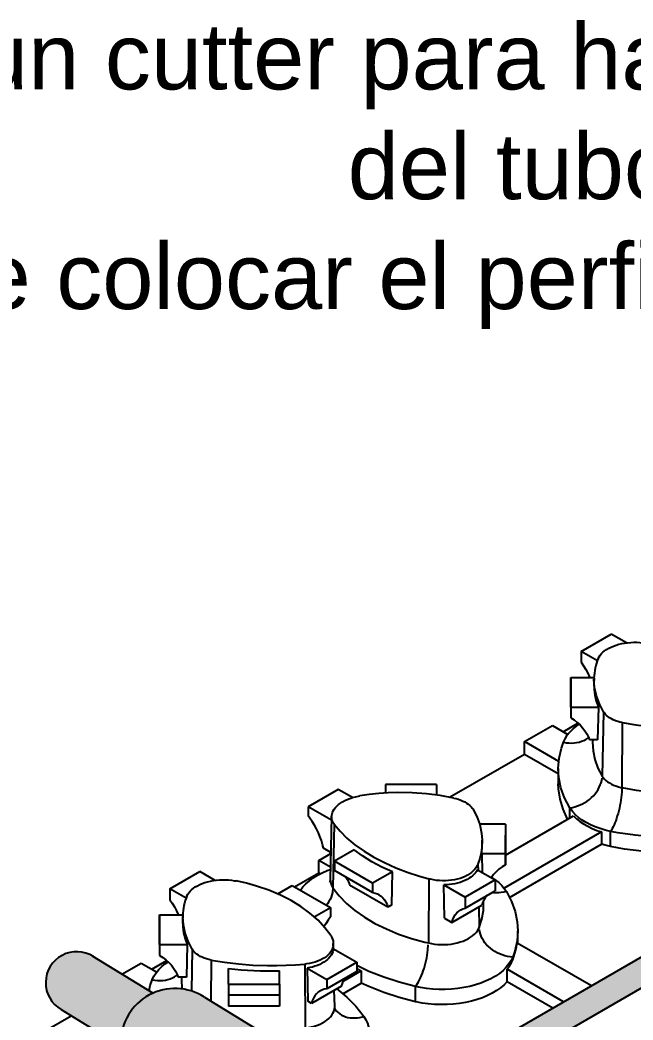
# Model space of a CAD drawing. Header units: millimetres. Extents: x 441156 to 441876, y 4514765 to 4515211.
# Drawn here: x 441593.321 to 441594.276, y 4515143.558 to 4515145.114 of the extents above; entities that cross this region are included whole.
import ezdxf

# ---------------------------------------------------------------- set-up
doc = ezdxf.new("R2010")
doc.units = ezdxf.units.MM
doc.layers.add('01_textos', color=7, linetype='Continuous')
doc.layers.add('Cornice', color=7, linetype='Continuous')
doc.layers.add('Cornice_Tratteggi', color=7, linetype='Continuous', lineweight=5)
doc.styles.add('NIEVES2', font='sanss___.ttf')

msp = doc.modelspace()

# ---------------------------------------------------------------- hatches: boundary and pattern name
at = {"layer": 'Cornice_Tratteggi'}
h = msp.add_hatch(dxfattribs=at)
h.set_pattern_fill('AR-RSHKE', color=254, scale=3.01875e-05)
h.set_pattern_definition([(0, (441585.179239, 4515158.165128), (0.0195524437, 0.00920115), [0.004600575, -0.0038338125, 0.0053673375, -0.0023002875, 0.0069008625, -0.00306705]), (0, (441585.183839, 4515158.165511), (0.0195524437, 0.00920115), [0.0038338125, -0.0145684875, 0.00306705, -0.004600575]), (0, (441585.193041, 4515158.164553), (0.0195524437, 0.00920115), [0.002300287, -0.023769637]), (90, (441585.179239, 4515158.165128), (-0.0065174813, 0.00920115), [0.008817769, -0.027986831]), (90, (441585.1838394, 4515158.165128), (-0.0065174813, 0.00920115), [0.008626078, -0.028178522]), (90, (441585.187673, 4515158.165128), (-0.0065174813, 0.00920115), [0.008051006, -0.028753594]), (90, (441585.1930406, 4515158.164553), (-0.0065174813, 0.00920115), [0.008817769, -0.027986831]), (90, (441585.195341, 4515158.164553), (-0.0065174813, 0.00920115), [0.008817769, -0.027986831]), (90, (441585.202242, 4515158.165128), (-0.0065174813, 0.00920115), [0.008434387, -0.028370212])])
h.paths.add_polyline_path([(441593.66916813, 4515143.25000136), (441593.627339, 4515143.27415119), (441593.627339, 4515142.65832619), (441593.41819336, 4515142.77907532), (441593.41819336, 4515142.73077532), (441593.66916813, 4515142.58587637)])
h.paths.add_polyline_path([(441594.99028245, 4515144.01273974), (441594.99028245, 4515144.06103939), (441593.627339, 4515143.27415119), (441593.66916813, 4515143.25000136)])
for points in [[(441593.38537768, 4515143.57406619), (441593.47822278, 4515143.51733767, -0.313499123), (441593.52858985, 4515143.59966107), (441593.43376902, 4515143.65759677, 1.0000005942)], [(441593.60852277, 4515143.5932454, 1.0328110654), (441593.52135706, 4515143.4485033), (441593.58511874, 4515143.40954479), (441593.60153686, 4515143.41902371), (441593.62519535, 4515143.40536389), (441593.62715091, 4515143.40562891), (441593.63189433, 4515143.40605184), (441593.63665432, 4515143.4062583), (441593.64141569, 4515143.40624491), (441593.64615948, 4515143.40601431), (441593.65083595, 4515143.40557013), (441593.65539535, 4515143.40491601), (441593.65781673, 4515143.40447297), (441593.6741326, 4515143.40084526), (441593.68986117, 4515143.39652095), (441593.70903769, 4515143.39001328), (441593.72272545, 4515143.38427743), (441593.74536334, 4515143.39734798), (441593.79304375, 4515143.36981995), (441593.83813152, 4515143.39585114), (441593.83463813, 4515143.39786802), (441593.83427607, 4515143.39912801), (441593.83274128, 4515143.40336258), (441593.83082582, 4515143.40720342), (441593.82854428, 4515143.41062132), (441593.81090166, 4515143.4208072), (441593.81090198, 4515143.43518638), (441593.83985466, 4515143.45190118)]]:
    msp.add_hatch(color=254, dxfattribs=at).paths.add_polyline_path(points)

# ---------------------------------------------------------------- linework, layer by layer
at = {"layer": 'Cornice', "color": 254, "linetype": 'Continuous'}
for p, q in [((441594.19516317, 4515144.13146702), (441594.24191044, 4515144.15845631)), ((441594.26556893, 4515144.14479649), (441594.24191044, 4515144.15845631)), ((441594.19516317, 4515144.13146702), (441594.19516279, 4515144.1146282)), ((441594.22036414, 4515144.11691661), (441594.19516317, 4515144.13146702)), ((441594.17893672, 4515144.09096449), (441594.17893618, 4515144.0741257)), ((441594.17893672, 4515144.044953), (441594.17893672, 4515144.09096449)), ((441594.17893672, 4515144.09096449), (441594.21529361, 4515144.09096371)), ((441594.21517685, 4515144.08990945), (441594.21500103, 4515144.0816856)), ((441594.17893618, 4515144.0741257), (441594.17893618, 4515144.02811421)), ((441594.17893672, 4515144.044953), (441594.17893618, 4515144.02811421)), ((441594.17893672, 4515144.044953), (441594.22191301, 4515144.04495208)), ((441594.22191301, 4515144.04495208), (441594.22079323, 4515143.99393084)), ((441594.22990487, 4515144.03769118), (441594.22788638, 4515143.93732281)), ((441594.10676105, 4515143.99104258), (441594.15030645, 4515144.01618329)), ((441594.15030645, 4515144.01618329), (441594.17451684, 4515144.00220555)), ((441594.1669564, 4515144.00657053), (441594.19022151, 4515144.02000251)), ((441594.25926155, 4515144.02074226), (441594.25855977, 4515143.91961369)), ((441594.16017507, 4515143.96020427), (441594.10676105, 4515143.99104258)), ((441594.10676105, 4515143.97181706), (441594.10676105, 4515143.99104258)), ((441594.22079323, 4515143.99393084), (441594.20797658, 4515143.99393084)), ((441594.21312488, 4515143.99393084), (441594.21304193, 4515143.99005136)), ((441593.99007587, 4515143.90444948), (441594.10676105, 4515143.97181706)), ((441594.10676105, 4515143.97181706), (441594.15959709, 4515143.94131244)), ((441594.15959709, 4515143.94907984), (441594.15959709, 4515143.92541766)), ((441593.96995331, 4515143.92429754), (441593.89025831, 4515143.92429754)), ((441593.89025831, 4515143.92429754), (441593.89025831, 4515143.91087543)), ((441593.96995331, 4515143.92429754), (441593.96995331, 4515143.90781798)), ((441593.81690374, 4515143.91677821), (441593.77015648, 4515143.88978892)), ((441593.83923638, 4515143.90388391), (441593.81690374, 4515143.91677821)), ((441593.77015648, 4515143.88978892), (441593.77015615, 4515143.87540991)), ((441593.80646033, 4515143.86882798), (441593.77015648, 4515143.88978892)), ((441594.17742477, 4515143.87212246), (441594.17742477, 4515143.88813229)), ((441593.80658075, 4515143.87446059), (441593.80448479, 4515143.77642467)), ((441594.07725746, 4515143.8142914), (441594.18348054, 4515143.87561873)), ((441593.81067663, 4515143.86244213), (441593.80871977, 4515143.76334436)), ((441594.07725692, 4515143.86234637), (441594.03708329, 4515143.86234551)), ((441594.07725692, 4515143.86234637), (441594.07725692, 4515143.81633488)), ((441594.07725692, 4515143.86234637), (441594.07725746, 4515143.84550757)), ((441594.22702594, 4515143.85047802), (441594.0752359, 4515143.76284285)), ((441594.07725746, 4515143.79949608), (441594.07725746, 4515143.84550757)), ((441594.22702594, 4515143.85047802), (441594.22702594, 4515143.8312525)), ((441594.24101568, 4515143.82775623), (441594.24101568, 4515143.85141842)), ((441594.04050804, 4515143.81633409), (441594.04119261, 4515143.82940429)), ((441594.04119261, 4515143.82940429), (441594.04101493, 4515143.83771528)), ((441594.0838314, 4515143.74857989), (441594.22702594, 4515143.8312525)), ((441593.78657426, 4515143.80618443), (441593.80535283, 4515143.81702614)), ((441593.80538282, 4515143.81842868), (441593.79389263, 4515143.82506248)), ((441593.84176813, 4515143.82272216), (441593.81090198, 4515143.80490268)), ((441594.07725692, 4515143.81633488), (441594.04050804, 4515143.81633409)), ((441594.04050804, 4515143.81633409), (441594.0411299, 4515143.78732172)), ((441594.07725692, 4515143.81633488), (441594.07725746, 4515143.79949608)), ((441593.8048949, 4515143.7956071), (441593.78657426, 4515143.80618443)), ((441593.78657426, 4515143.7869589), (441593.78657426, 4515143.80618443)), ((441593.81090198, 4515143.80490268), (441593.81090166, 4515143.7905235)), ((441593.87045673, 4515143.77051907), (441593.81090198, 4515143.80490268)), ((441594.03447195, 4515143.80045317), (441594.0346674, 4515143.79105262)), ((441593.5547896, 4515143.76175072), (441593.60153686, 4515143.78874001)), ((441593.62519535, 4515143.77508019), (441593.60153686, 4515143.78874001)), ((441593.74873938, 4515143.76511514), (441593.78657426, 4515143.7869589)), ((441593.78657426, 4515143.7869589), (441593.78903338, 4515143.78553914)), ((441593.8704564, 4515143.75613988), (441593.81090166, 4515143.7905235)), ((441593.90132288, 4515143.78833854), (441593.87045673, 4515143.77051907)), ((441593.90054177, 4515143.7368662), (441593.90132288, 4515143.78833854)), ((441594.03374946, 4515143.79158256), (441594.06103047, 4515143.77583284)), ((441593.72272545, 4515143.75399374), (441593.74536334, 4515143.76706428)), ((441593.74536334, 4515143.76706428), (441593.80491808, 4515143.73268067)), ((441593.89419288, 4515143.73320071), (441593.83463813, 4515143.76758432)), ((441593.87045673, 4515143.77051907), (441593.8704564, 4515143.75613988)), ((441593.95800334, 4515143.77738382), (441593.95721737, 4515143.67761006)), ((441593.98116615, 4515143.7679625), (441594.0142832, 4515143.74884355)), ((441593.98221167, 4515143.71633747), (441593.98116615, 4515143.7679625)), ((441594.06103047, 4515143.77583284), (441594.0142832, 4515143.74884355)), ((441594.06103047, 4515143.77583284), (441594.06103085, 4515143.75899358)), ((441593.5547896, 4515143.76175072), (441593.55478921, 4515143.7449119)), ((441593.57999056, 4515143.74720031), (441593.5547896, 4515143.76175072)), ((441594.0142832, 4515143.74884355), (441594.01428358, 4515143.73200429)), ((441594.01428358, 4515143.73200429), (441594.06103085, 4515143.75899358)), ((441593.77964875, 4515143.71809079), (441593.80491808, 4515143.73268067)), ((441593.80491808, 4515143.73268067), (441593.80491841, 4515143.71830186)), ((441593.90054177, 4515143.7368662), (441593.89419288, 4515143.73320071)), ((441593.99374892, 4515143.7096765), (441594.04049619, 4515143.73666579)), ((441594.03585389, 4515143.73398558), (441594.0365269, 4515143.70161527)), ((441594.04315171, 4515143.73777005), (441594.0430278, 4515143.7435656)), ((441593.53856314, 4515143.72124819), (441593.5385626, 4515143.70440939)), ((441593.53856314, 4515143.6752367), (441593.53856314, 4515143.72124819)), ((441593.53856314, 4515143.72124819), (441593.57492003, 4515143.72124741)), ((441593.57480327, 4515143.72019314), (441593.57462745, 4515143.7119693)), ((441593.98221167, 4515143.71633747), (441593.99374892, 4515143.7096765)), ((441593.5385626, 4515143.70440939), (441593.5385626, 4515143.65839791)), ((441594.09659655, 4515143.67747611), (441594.09659655, 4515143.69679853)), ((441593.53856314, 4515143.6752367), (441593.5385626, 4515143.65839791)), ((441593.53856314, 4515143.6752367), (441593.58153943, 4515143.67523578)), ((441593.58153943, 4515143.67523578), (441593.58041965, 4515143.62421454)), ((441593.80941058, 4515143.66872422), (441593.8092387, 4515143.6767636)), ((441594.0956367, 4515143.67803028), (441594.21126076, 4515143.61127534)), ((441593.58953129, 4515143.66797488), (441593.58822119, 4515143.60283091)), ((441593.80934466, 4515143.66876227), (441593.84566359, 4515143.64779483)), ((441594.08862683, 4515143.65129152), (441594.08862683, 4515143.65572818)), ((441593.48013814, 4515143.62926516), (441593.50993287, 4515143.64646699)), ((441593.50993287, 4515143.64646699), (441593.53414326, 4515143.63248925)), ((441593.52658282, 4515143.63685422), (441593.54984793, 4515143.65028621)), ((441593.61888797, 4515143.65102596), (441593.61844494, 4515143.58718294)), ((441593.76505536, 4515143.64490693), (441593.76552166, 4515143.54515182)), ((441593.76843344, 4515143.63840375), (441593.76931053, 4515143.58687578)), ((441593.76843344, 4515143.63840375), (441593.79891632, 4515143.62080554)), ((441593.79891632, 4515143.62080554), (441593.84566359, 4515143.64779483)), ((441593.84566359, 4515143.64779483), (441593.84566392, 4515143.63341545)), ((441593.58041965, 4515143.62421454), (441593.567603, 4515143.62421454)), ((441593.5727513, 4515143.62421454), (441593.57266836, 4515143.62033506)), ((441593.64586676, 4515143.61328552), (441593.64586676, 4515143.63809674)), ((441593.72556176, 4515143.61328552), (441593.72556176, 4515143.63450152)), ((441593.84566392, 4515143.63341545), (441593.79891665, 4515143.60642616)), ((441593.85282646, 4515143.63443593), (441593.82493228, 4515143.61833137)), ((441593.85282646, 4515143.63443593), (441593.85282646, 4515143.6152104)), ((441594.16771536, 4515143.58613463), (441594.07977862, 4515143.63690444)), ((441594.07977862, 4515143.61767892), (441594.07977862, 4515143.63690444)), ((441593.64586676, 4515143.61328552), (441593.64586676, 4515143.59644642)), ((441593.64586676, 4515143.61328552), (441593.72556176, 4515143.61328552)), ((441593.72556176, 4515143.61328552), (441593.72556176, 4515143.59644642)), ((441593.82192744, 4515143.61047627), (441593.77518017, 4515143.58348698)), ((441593.79891632, 4515143.62080554), (441593.79891665, 4515143.60642616)), ((441593.82410707, 4515143.59862942), (441593.85282646, 4515143.6152104)), ((441593.9373055, 4515143.58626445), (441593.9373055, 4515143.60992663)), ((441594.07977862, 4515143.61767892), (441594.15106541, 4515143.57652187)), ((441593.72556176, 4515143.59644642), (441593.64586676, 4515143.59644642)), ((441593.64586676, 4515143.59644642), (441593.64586676, 4515143.57902937)), ((441593.72556176, 4515143.59644642), (441593.72556176, 4515143.57902937)), ((441593.81133527, 4515143.57869901), (441593.81079332, 4515143.60404805)), ((441593.72556176, 4515143.57902937), (441593.64586676, 4515143.57902937)), ((441593.77518017, 4515143.58348698), (441593.76931053, 4515143.58687578)), ((441593.34970229, 4515143.53473318), (441593.40114414, 4515143.56443286))]:
    msp.add_line(p, q, dxfattribs=at)
at = {"layer": 'Cornice', "color": 254}
for p, q in [((441593.627339, 4515143.27415119), (441594.99028245, 4515144.06103939)), ((441593.66916813, 4515143.25000136), (441594.99028245, 4515144.01273974)), ((441593.433769, 4515143.65759678), (441593.52858985, 4515143.59966107)), ((441593.60852277, 4515143.5932454), (441593.83985466, 4515143.45190118)), ((441593.38537765, 4515143.57406621), (441593.47822278, 4515143.51733767))]:
    msp.add_line(p, q, dxfattribs=at)
at = {"layer": 'Cornice', "color": 254, "linetype": 'Continuous'}
for points in [[(441594.22172169, 4515144.12068563, 0), (441594.22297145, 4515144.12319786, 0), (441594.22460948, 4515144.12566133, 0), (441594.22661662, 4515144.12805036, 0), (441594.22897371, 4515144.13033923, 0), (441594.2316767, 4515144.13251847, 0), (441594.23471166, 4515144.13458142, 0), (441594.23804488, 4515144.13650693, 0), (441594.24164266, 4515144.1382738, 0), (441594.24549192, 4515144.13987239, 0), (441594.24957859, 4515144.14130047, 0), (441594.25385832, 4515144.14254389, 0), (441594.25828677, 4515144.14358848, 0), (441594.2628475, 4515144.14442768, 0), (441594.26752449, 4515144.14506151, 0), (441594.27226791, 4515144.14548444, 0), (441594.2770279, 4515144.1456909, 0), (441594.28178927, 4515144.14567751, 0), (441594.28653306, 4515144.14544692, 0), (441594.29120952, 4515144.14500274, 0), (441594.29576892, 4515144.14434861, 0), (441594.2981903, 4515144.14390557, 0)], [(441594.19516279, 4515144.1146282, 0), (441594.19885124, 4515144.10914871, 0), (441594.20227281, 4515144.10346486, 0), (441594.20540145, 4515144.09761989, 0), (441594.20821334, 4515144.09165829, 0), (441594.20851689, 4515144.09096386, 0)], [(441594.22990487, 4515144.03769118, 0), (441594.22354276, 4515144.05008884, 0), (441594.21894322, 4515144.06260044, 0), (441594.21609023, 4515144.07550417, 0), (441594.21515801, 4515144.08834284, 0), (441594.21517693, 4515144.08991299, 0)], [(441594.21500103, 4515144.0816856, 0), (441594.2152864, 4515144.07242868, 0), (441594.21653712, 4515144.06319847, 0), (441594.21874867, 4515144.0540285, 0), (441594.22191301, 4515144.04495208, 0)], [(441594.17893618, 4515144.02811421, 0), (441594.18415244, 4515144.02476423, 0), (441594.18899126, 4515144.02105579, 0), (441594.19341582, 4515144.01701712, 0), (441594.19739245, 4515144.01267896, 0), (441594.20089087, 4515144.00807432, 0), (441594.20388447, 4515144.00323824, 0), (441594.20635046, 4515143.99820753, 0), (441594.20797658, 4515143.99393084, 0)], [(441594.25926155, 4515144.02074226, 0), (441594.2555829, 4515144.02153296, 0), (441594.25203705, 4515144.022506, 0), (441594.24855313, 4515144.02369128, 0), (441594.24526116, 4515144.0250539, 0), (441594.24226963, 4515144.0265391, 0), (441594.23950275, 4515144.02817216, 0), (441594.23691094, 4515144.02999571, 0), (441594.23459611, 4515144.03195058, 0), (441594.23322524, 4515144.0333099, 0), (441594.23198764, 4515144.0347162, 0), (441594.230874, 4515144.03618431, 0), (441594.22990487, 4515144.03769118, 0)], [(441594.16756682, 4515143.99015019, 0), (441594.17014861, 4515143.99560451, 0), (441594.17354396, 4515144.00090817, 0), (441594.17772702, 4515144.00602079, 0), (441594.18266597, 4515144.01090346, 0), (441594.18832321, 4515144.01551904, 0), (441594.19216898, 4515144.01822854, 0)], [(441594.25926155, 4515144.02074226, 0), (441594.28036046, 4515144.01728544, 0), (441594.30191382, 4515144.0146978, 0), (441594.32441312, 4515144.01296452, 0), (441594.34707172, 4515144.01218315, 0), (441594.36168719, 4515144.01218853, 0), (441594.37625565, 4515144.01259218, 0), (441594.3909118, 4515144.01340572, 0), (441594.40542894, 4515144.01462323, 0)], [(441594.16756682, 4515143.99015019, 0), (441594.17172234, 4515143.98943484, 0), (441594.17587984, 4515143.98902312, 0), (441594.18000768, 4515143.98891815, 0), (441594.18407445, 4515143.98912075, 0), (441594.18804919, 4515143.98962936, 0), (441594.19190165, 4515143.99044012, 0), (441594.19560252, 4515143.99154685, 0), (441594.19912363, 4515143.99294114, 0), (441594.20243818, 4515143.99461237, 0), (441594.20552095, 4515143.99654782, 0), (441594.20669039, 4515143.99739771, 0)], [(441594.15959709, 4515143.94907984, 0), (441594.16080402, 4515143.96514736, 0), (441594.16441576, 4515143.98109423, 0), (441594.16756682, 4515143.99015019, 0)], [(441594.21304193, 4515143.99005136, 0), (441594.21377349, 4515143.97655775, 0), (441594.21653925, 4515143.96315229, 0), (441594.22131817, 4515143.94993702, 0), (441594.22788638, 4515143.93732281, 0)], [(441594.17742477, 4515143.88813229, 0), (441594.16942564, 4515143.90353757, 0), (441594.16376658, 4515143.91928482, 0), (441594.16049007, 4515143.9352558, 0), (441594.15959709, 4515143.94907984, 0)], [(441594.17742477, 4515143.88813229, 0), (441594.18144961, 4515143.88876925, 0), (441594.18547638, 4515143.88971047, 0), (441594.18947442, 4515143.89094881, 0), (441594.1934133, 4515143.89247482, 0), (441594.19726306, 4515143.89427691, 0), (441594.20099438, 4515143.89634135, 0), (441594.20457887, 4515143.89865244, 0), (441594.20798926, 4515143.90119258, 0), (441594.21119958, 4515143.90394244, 0), (441594.21418541, 4515143.90688109, 0), (441594.21692401, 4515143.90998618, 0), (441594.21939455, 4515143.91323407, 0), (441594.22157823, 4515143.91660003, 0), (441594.22345843, 4515143.92005846, 0), (441594.22502083, 4515143.92358302, 0), (441594.22625354, 4515143.92714691, 0), (441594.22714719, 4515143.93072299, 0), (441594.22769498, 4515143.93428405, 0), (441594.22788638, 4515143.93732281, 0)], [(441594.22788638, 4515143.93732281, 0), (441594.22949013, 4515143.93499266, 0), (441594.23143955, 4515143.93275207, 0), (441594.23371978, 4515143.93061811, 0), (441594.23631348, 4515143.928607, 0), (441594.2392009, 4515143.92673406, 0), (441594.24236007, 4515143.92501354, 0), (441594.24576696, 4515143.92345852, 0), (441594.24939562, 4515143.92208086, 0), (441594.25321844, 4515143.92089103, 0), (441594.25720634, 4515143.91989809, 0), (441594.25855977, 4515143.91961369, 0)], [(441594.17414004, 4515143.87022604, 0), (441594.16701635, 4515143.88577388, 0), (441594.16225082, 4515143.90161941, 0), (441594.15987922, 4515143.91764364, 0), (441594.15959709, 4515143.92541766, 0)], [(441594.25855977, 4515143.91961369, 0), (441594.25847424, 4515143.91599471, 0), (441594.25826716, 4515143.91220566, 0), (441594.2579401, 4515143.90827535, 0), (441594.25749555, 4515143.9042337, 0), (441594.2569369, 4515143.90011148, 0), (441594.25626839, 4515143.89594005, 0), (441594.25549512, 4515143.89175116, 0), (441594.25462297, 4515143.8875767, 0), (441594.25365857, 4515143.88344843, 0), (441594.25260928, 4515143.87939776, 0), (441594.25148306, 4515143.87545554, 0), (441594.2502885, 4515143.87165176, 0), (441594.24903468, 4515143.86801537, 0), (441594.24773115, 4515143.86457404, 0), (441594.24638783, 4515143.86135397, 0), (441594.24501494, 4515143.85837966, 0), (441594.24362294, 4515143.85567375, 0), (441594.2422224, 4515143.85325684, 0), (441594.24101568, 4515143.85141842, 0)], [(441594.25855977, 4515143.91961369, 0), (441594.28096021, 4515143.91574077, 0), (441594.30386005, 4515143.91300976, 0), (441594.32708502, 4515143.91144143, 0), (441594.35045838, 4515143.91104773, 0), (441594.37380222, 4515143.91183165, 0), (441594.39693889, 4515143.91378722, 0), (441594.40589524, 4515143.91486812, 0)], [(441593.80658071, 4515143.87445858, 0), (441593.80662245, 4515143.87530681, 0), (441593.80701237, 4515143.87797951, 0), (441593.80779874, 4515143.88063969, 0), (441593.80897544, 4515143.88325906, 0), (441593.81054153, 4515143.8858254, 0), (441593.8124875, 4515143.88833234, 0), (441593.81479086, 4515143.89075377, 0), (441593.81742908, 4515143.89306355, 0), (441593.82039489, 4515143.89525071, 0), (441593.82367499, 4515143.89731022, 0), (441593.82723317, 4515143.89922109, 0), (441593.83103317, 4515143.90096235, 0), (441593.83506533, 4515143.90252606, 0), (441593.83931122, 4515143.90390827, 0), (441593.84372506, 4515143.90509548, 0), (441593.84826102, 4515143.90607416, 0), (441593.85076471, 4515143.90651558, 0)], [(441593.9969321, 4515143.90318559, 0), (441593.97583318, 4515143.90707502, 0), (441593.95427982, 4515143.90979843, 0), (441593.93178052, 4515143.91135947, 0), (441593.90912193, 4515143.91165452, 0), (441593.89450646, 4515143.91117011, 0), (441593.879938, 4515143.91015957, 0), (441593.86528184, 4515143.90860302, 0), (441593.85076471, 4515143.90651558, 0)], [(441593.9969321, 4515143.90318559, 0), (441594.00061074, 4515143.90229973, 0), (441594.00415659, 4515143.90125001, 0), (441594.00764052, 4515143.90000576, 0), (441594.01093249, 4515143.89860474, 0), (441594.01392401, 4515143.89710227, 0), (441594.0166909, 4515143.89547174, 0), (441594.0192827, 4515143.89367155, 0), (441594.02159753, 4515143.89176083, 0), (441594.02296841, 4515143.89044204, 0), (441594.024206, 4515143.88908513, 0), (441594.02531964, 4515143.88767592, 0), (441594.02628878, 4515143.88623666, 0)], [(441594.24101568, 4515143.85141842, 0), (441594.23264845, 4515143.853338, 0), (441594.22460283, 4515143.85567131, 0), (441594.21694006, 4515143.85840058, 0), (441594.20971846, 4515143.86150505, 0), (441594.202993, 4515143.86496109, 0), (441594.19681485, 4515143.8687424, 0), (441594.19123103, 4515143.8728202, 0), (441594.18628404, 4515143.87716345, 0), (441594.18201154, 4515143.8817391, 0), (441594.17844603, 4515143.88651233, 0), (441594.17742477, 4515143.88813229, 0)], [(441593.79389263, 4515143.82506248, 0), (441593.79246733, 4515143.83104806, 0), (441593.79065779, 4515143.83709241, 0), (441593.78847777, 4515143.84314951, 0), (441593.78594386, 4515143.84917327, 0), (441593.78307535, 4515143.85511785, 0), (441593.77989406, 4515143.860938, 0), (441593.77642422, 4515143.86658943, 0), (441593.77269222, 4515143.87202913, 0), (441593.77015615, 4515143.87540991, 0)], [(441593.81067663, 4515143.86244213, 0), (441593.80908684, 4515143.86488769, 0), (441593.80787608, 4515143.86742225, 0), (441593.80705523, 4515143.87001869, 0), (441593.80663516, 4515143.87264988, 0), (441593.80658071, 4515143.87445858, 0)], [(441594.02628878, 4515143.88623666, 0), (441594.03265088, 4515143.87427162, 0), (441594.03725043, 4515143.86189579, 0), (441594.04010342, 4515143.84881981, 0), (441594.04101479, 4515143.83772189, 0)], [(441594.18348054, 4515143.87561873, 0), (441594.18800162, 4515143.8711234, 0), (441594.19318412, 4515143.86687268, 0), (441594.19898859, 4515143.86289891, 0), (441594.20537084, 4515143.85923234, 0), (441594.21228231, 4515143.85590086, 0), (441594.2196704, 4515143.85292984, 0), (441594.22702594, 4515143.85047802, 0)], [(441593.81067663, 4515143.86244213, 0), (441593.81971836, 4515143.85152555, 0), (441593.83038393, 4515143.84093265, 0), (441593.8429839, 4515143.83044878, 0), (441593.85713535, 4515143.8204622, 0), (441593.87228145, 4515143.81130524, 0), (441593.88869121, 4515143.80275036, 0), (441593.90678237, 4515143.79463971, 0), (441593.9259589, 4515143.78728789, 0), (441593.94168747, 4515143.78208354, 0), (441593.95800334, 4515143.77738382, 0)], [(441594.41771757, 4515143.84572698, 0), (441594.39031042, 4515143.84285093, 0), (441594.36257492, 4515143.84135556, 0), (441594.33471931, 4515143.84125209, 0), (441594.30695277, 4515143.84254131, 0), (441594.2794838, 4515143.84521353, 0), (441594.25251867, 4515143.84924869, 0), (441594.24101568, 4515143.85141842, 0)], [(441594.04101479, 4515143.83772189, 0), (441594.04103563, 4515143.83549484, 0), (441594.04061146, 4515143.82681715, 0), (441594.03938673, 4515143.81810269, 0), (441594.03733415, 4515143.80926953, 0), (441594.03447195, 4515143.80045317, 0)], [(441594.24101568, 4515143.82775623, 0), (441594.23264845, 4515143.82967581, 0), (441594.22702594, 4515143.8312525, 0)], [(441594.37302249, 4515143.81809242, 0), (441594.34518749, 4515143.81746526, 0), (441594.31736296, 4515143.81823172, 0), (441594.28975783, 4515143.82038604, 0), (441594.26257938, 4515143.82391205, 0), (441594.24101568, 4515143.82775623, 0)], [(441593.90132288, 4515143.78833854, 0), (441593.88469999, 4515143.79587859, 0), (441593.86916884, 4515143.80415827, 0), (441593.85482792, 4515143.81312507, 0), (441593.84176813, 4515143.82272216, 0)], [(441594.03447195, 4515143.80045317, 0), (441594.0332222, 4515143.79765207, 0), (441594.03158416, 4515143.79492322, 0), (441594.02957702, 4515143.79229502, 0), (441594.02721993, 4515143.78979583, 0), (441594.02451695, 4515143.78743628, 0), (441594.02148199, 4515143.78522331, 0), (441594.01814876, 4515143.78317955, 0), (441594.01455098, 4515143.78132759, 0), (441594.01070172, 4515143.77967785, 0), (441594.00661506, 4515143.77823224, 0), (441594.00233533, 4515143.77700493, 0), (441593.99790687, 4515143.77601009, 0), (441593.99334615, 4515143.77525446, 0), (441593.98866915, 4515143.77473731, 0), (441593.98392574, 4515143.77446277, 0), (441593.97916574, 4515143.77443499, 0), (441593.97440437, 4515143.77465715, 0), (441593.96966058, 4515143.77512541, 0), (441593.96498412, 4515143.77583348, 0), (441593.96042472, 4515143.77677507, 0), (441593.95800334, 4515143.77738382, 0)], [(441594.07725746, 4515143.79949608, 0), (441594.0720412, 4515143.7961461, 0), (441594.06720238, 4515143.79243767, 0), (441594.06277782, 4515143.788399, 0), (441594.0588012, 4515143.78406084, 0), (441594.05530277, 4515143.7794562, 0), (441594.05514744, 4515143.7792292, 0)], [(441593.75817978, 4515143.75966478, 0), (441593.76200981, 4515143.7648688, 0), (441593.76661086, 4515143.7698603, 0), (441593.77194791, 4515143.77460128, 0), (441593.77798035, 4515143.77905566, 0), (441593.78466227, 4515143.78318955, 0), (441593.79194282, 4515143.78697149, 0), (441593.79976658, 4515143.79037268, 0), (441593.80482344, 4515143.79226439, 0)], [(441593.82854428, 4515143.78033762, 0), (441593.83082582, 4515143.77691973, 0), (441593.83274128, 4515143.77307888, 0), (441593.83427607, 4515143.76884431, 0), (441593.83463813, 4515143.76758432, 0)], [(441594.03374946, 4515143.79158256, 0), (441594.03233773, 4515143.78914766, 0), (441594.03060079, 4515143.78678387, 0), (441594.02854927, 4515143.78450566, 0), (441594.0261957, 4515143.78232695, 0), (441594.02355448, 4515143.78026106, 0), (441594.02064175, 4515143.77832062, 0), (441594.01747533, 4515143.77651749, 0), (441594.01407457, 4515143.7748627, 0), (441594.01046027, 4515143.77336637, 0), (441594.00665452, 4515143.77203765, 0), (441594.00268059, 4515143.77088465, 0), (441593.99856278, 4515143.76991443, 0), (441593.99432626, 4515143.76913292, 0), (441593.98999693, 4515143.7685449, 0), (441593.98560127, 4515143.76815396, 0), (441593.98116615, 4515143.7679625, 0)], [(441594.05542391, 4515143.77963169, 0), (441594.06139953, 4515143.7757434, 0), (441594.06676544, 4515143.77156922, 0), (441594.07148079, 4515143.76714092, 0), (441594.07550971, 4515143.7624922, 0), (441594.07876888, 4515143.75774608, 0)], [(441593.58134811, 4515143.75096933, 0), (441593.58259787, 4515143.75348156, 0), (441593.5842359, 4515143.75594503, 0), (441593.58624305, 4515143.75833405, 0), (441593.58860013, 4515143.76062293, 0), (441593.59130312, 4515143.76280216, 0), (441593.59433808, 4515143.76486512, 0), (441593.5976713, 4515143.76679063, 0), (441593.60126908, 4515143.7685575, 0), (441593.60511835, 4515143.77015609, 0), (441593.60920501, 4515143.77158417, 0), (441593.61348474, 4515143.77282759, 0), (441593.61791319, 4515143.77387218, 0), (441593.62247392, 4515143.77471138, 0), (441593.62715091, 4515143.77534521, 0), (441593.63189433, 4515143.77576814, 0), (441593.63665432, 4515143.7759746, 0), (441593.64141569, 4515143.77596121, 0), (441593.64615948, 4515143.77573061, 0), (441593.65083595, 4515143.77528644, 0), (441593.65539535, 4515143.77463231, 0), (441593.65781673, 4515143.77418927, 0)], [(441593.80514344, 4515143.68913097, 0), (441593.79610171, 4515143.70134121, 0), (441593.78543613, 4515143.71294087, 0), (441593.77283616, 4515143.72415299, 0), (441593.75868472, 4515143.73455162, 0), (441593.74353861, 4515143.74380214, 0), (441593.72712886, 4515143.75214849, 0), (441593.70903769, 4515143.75972958, 0), (441593.68986117, 4515143.76623725, 0), (441593.6741326, 4515143.77056156, 0), (441593.65781673, 4515143.77418927, 0)], [(441593.80871977, 4515143.76334436, 0), (441593.80847809, 4515143.75981138, 0), (441593.80789292, 4515143.75623051, 0), (441593.80696873, 4515143.75262901, 0), (441593.80571255, 4515143.74903428, 0), (441593.80413394, 4515143.74547369, 0), (441593.80224492, 4515143.74197434, 0), (441593.80005985, 4515143.73856285, 0), (441593.79848216, 4515143.73639641, 0)], [(441593.8044848, 4515143.7764253, 0), (441593.80447383, 4515143.77610109, 0), (441593.80423935, 4515143.77419753, 0), (441593.80390187, 4515143.7729399, 0), (441593.80360844, 4515143.77220118, 0), (441593.80345704, 4515143.77190702, 0), (441593.8034499, 4515143.77189516, 0)], [(441593.80448479, 4515143.77642467, 0), (441593.80464538, 4515143.77346261, 0), (441593.80525251, 4515143.7705199, 0), (441593.80630155, 4515143.76761894, 0), (441593.80778454, 4515143.7647818, 0), (441593.80871977, 4515143.76334436, 0)], [(441593.80871977, 4515143.76334436, 0), (441593.81835196, 4515143.75107527, 0), (441593.82979963, 4515143.73933755, 0), (441593.84297566, 4515143.72822053, 0), (441593.85777978, 4515143.71780881, 0), (441593.87409931, 4515143.70818164, 0), (441593.89181005, 4515143.69941229, 0), (441593.91077722, 4515143.69156749, 0), (441593.93085646, 4515143.68470695, 0), (441593.95189496, 4515143.67888288, 0), (441593.95721737, 4515143.67761006, 0)], [(441593.8704564, 4515143.75613988, 0), (441593.87434271, 4515143.75534651, 0), (441593.87798499, 4515143.75403269, 0), (441593.88031474, 4515143.75284315, 0)], [(441593.88031474, 4515143.75284315, 0), (441593.8834851, 4515143.75067849, 0), (441593.88634186, 4515143.74802892, 0), (441593.88886327, 4515143.7449146, 0), (441593.89103015, 4515143.74135922, 0), (441593.89282599, 4515143.73738985, 0), (441593.89419288, 4515143.73320071, 0)], [(441594.04872045, 4515143.75188623, 0), (441594.04615175, 4515143.74883446, 0), (441594.0439351, 4515143.74533817, 0), (441594.04208738, 4515143.74142398, 0), (441594.04062265, 4515143.73712167, 0), (441594.04049619, 4515143.73666579, 0)], [(441594.07876888, 4515143.75774608, 0), (441594.07474403, 4515143.75676724, 0), (441594.07071726, 4515143.75609191, 0), (441594.06671922, 4515143.75572522, 0), (441594.06278034, 4515143.75566996, 0), (441594.05893059, 4515143.75592655, 0), (441594.05633923, 4515143.75628489, 0)], [(441594.07876888, 4515143.75774608, 0), (441594.086768, 4515143.74234081, 0), (441594.09242707, 4515143.72659355, 0), (441594.09570357, 4515143.71062257, 0), (441594.09659655, 4515143.69679853, 0)], [(441593.55478921, 4515143.7449119, 0), (441593.55847767, 4515143.73943241, 0), (441593.56189923, 4515143.73374855, 0), (441593.56502787, 4515143.72790358, 0), (441593.56783977, 4515143.72194199, 0), (441593.56814332, 4515143.72124755, 0)], [(441594.00762706, 4515143.72931894, 0), (441594.0110869, 4515143.7309822, 0), (441594.01428358, 4515143.73200429, 0)], [(441594.0365269, 4515143.70161527, 0), (441594.04070181, 4515143.71489857, 0), (441594.04285558, 4515143.72834141, 0), (441594.04315171, 4515143.73777005, 0)], [(441593.58953129, 4515143.66797488, 0), (441593.58316919, 4515143.68037253, 0), (441593.57856964, 4515143.69288414, 0), (441593.57571665, 4515143.70578787, 0), (441593.57478443, 4515143.71862653, 0), (441593.57480335, 4515143.72019669, 0)], [(441593.80491841, 4515143.71830186, 0), (441593.8010321, 4515143.71302101, 0), (441593.79738981, 4515143.70750148, 0), (441593.7946509, 4515143.70290797, 0)], [(441593.99374892, 4515143.7096765, 0), (441593.99517421, 4515143.71401632, 0), (441593.99698376, 4515143.7179712, 0), (441593.99916378, 4515143.72151106, 0), (441594.00169769, 4515143.72460894, 0), (441594.0045662, 4515143.72724128, 0), (441594.00762706, 4515143.72931894, 0)], [(441593.57462745, 4515143.7119693, 0), (441593.57491282, 4515143.70271237, 0), (441593.57616355, 4515143.69348216, 0), (441593.57837509, 4515143.6843122, 0), (441593.58153943, 4515143.67523578, 0)], [(441593.95721737, 4515143.67761006, 0), (441593.96205944, 4515143.67662653, 0), (441593.96703155, 4515143.67589039, 0), (441593.97209588, 4515143.67540725, 0), (441593.97721387, 4515143.67518077, 0), (441593.98234657, 4515143.67521269, 0), (441593.98745492, 4515143.67550276, 0), (441593.99250005, 4515143.67604877, 0), (441593.99744355, 4515143.67684657, 0), (441594.0022478, 4515143.67789008, 0), (441594.00687625, 4515143.67917137, 0), (441594.01129365, 4515143.68068068, 0), (441594.01546641, 4515143.68240653, 0), (441594.01936275, 4515143.68433577, 0), (441594.02295303, 4515143.68645374, 0), (441594.02620992, 4515143.6887443, 0), (441594.02910863, 4515143.69119003, 0), (441594.0316271, 4515143.69377232, 0), (441594.03374617, 4515143.6964715, 0), (441594.03544971, 4515143.69926705, 0), (441594.0365269, 4515143.70161527, 0)], [(441594.08862683, 4515143.65572818, 0), (441594.08447131, 4515143.65610165, 0), (441594.0803138, 4515143.65677927, 0), (441594.07618596, 4515143.65775587, 0), (441594.0721192, 4515143.65902403, 0), (441594.06814445, 4515143.6605741, 0), (441594.06429199, 4515143.66239427, 0), (441594.06059112, 4515143.6644707, 0), (441594.05707001, 4515143.66678758, 0), (441594.05375546, 4515143.66932728, 0), (441594.0506727, 4515143.67207047, 0), (441594.04784518, 4515143.67499628, 0), (441594.04529443, 4515143.67808243, 0), (441594.04303985, 4515143.68130544, 0), (441594.04109861, 4515143.68464078, 0), (441594.03948549, 4515143.68806307, 0), (441594.03821275, 4515143.69154626, 0), (441594.03729009, 4515143.69506384, 0), (441594.03672452, 4515143.69858903, 0), (441594.0365269, 4515143.70161527, 0)], [(441593.80514344, 4515143.68913097, 0), (441593.80673322, 4515143.68638521, 0), (441593.80794398, 4515143.68357292, 0), (441593.80876484, 4515143.68072404, 0), (441593.80918491, 4515143.67786853, 0), (441593.80923875, 4515143.67676144, 0)], [(441594.09659655, 4515143.69679853, 0), (441594.09538962, 4515143.68073101, 0), (441594.09177788, 4515143.66478414, 0), (441594.08862683, 4515143.65572818, 0)], [(441593.80923875, 4515143.67676144, 0), (441593.80919761, 4515143.67501656, 0), (441593.8088077, 4515143.67217848, 0), (441593.80802132, 4515143.66938417, 0), (441593.80684462, 4515143.66666353, 0), (441593.80527854, 4515143.66402961, 0), (441593.80333256, 4515143.6614885, 0), (441593.80102921, 4515143.65906652, 0), (441593.79839099, 4515143.65678998, 0), (441593.79542518, 4515143.6546701, 0), (441593.79214507, 4515143.65271125, 0), (441593.7885869, 4515143.65093318, 0), (441593.78478689, 4515143.64935562, 0), (441593.78075474, 4515143.64798634, 0), (441593.77650884, 4515143.64682815, 0), (441593.77209501, 4515143.64589204, 0), (441593.76755904, 4515143.64518901, 0), (441593.76505536, 4515143.64490693, 0)], [(441593.9373055, 4515143.60992663, 0), (441593.93889368, 4515143.61203859, 0), (441593.94048262, 4515143.61445552, 0), (441593.94206022, 4515143.61715904, 0), (441593.94361449, 4515143.62012856, 0), (441593.94513358, 4515143.62334148, 0), (441593.94660594, 4515143.62677336, 0), (441593.94802036, 4515143.63039807, 0), (441593.94936608, 4515143.63418803, 0), (441593.95063285, 4515143.6381144, 0), (441593.95181104, 4515143.64214728, 0), (441593.95289168, 4515143.646256, 0), (441593.95386654, 4515143.65040928, 0), (441593.95472821, 4515143.6545755, 0), (441593.95547012, 4515143.65872297, 0), (441593.95608664, 4515143.66282012, 0), (441593.95657306, 4515143.66683577, 0), (441593.95692569, 4515143.67073935, 0), (441593.95714184, 4515143.67450116, 0), (441593.95721737, 4515143.67761006, 0)], [(441594.08862683, 4515143.65129152, 0), (441594.09360834, 4515143.66711489, 0), (441594.0956367, 4515143.67803028, 0)], [(441593.5385626, 4515143.65839791, 0), (441593.54377886, 4515143.65504793, 0), (441593.54861769, 4515143.65133949, 0), (441593.55304225, 4515143.64730082, 0), (441593.55701887, 4515143.64296266, 0), (441593.56051729, 4515143.63835802, 0), (441593.56351089, 4515143.63352194, 0), (441593.56597688, 4515143.62849123, 0), (441593.567603, 4515143.62421454, 0)], [(441593.61888797, 4515143.65102596, 0), (441593.61520932, 4515143.65181666, 0), (441593.61166347, 4515143.6527897, 0), (441593.60817955, 4515143.65397498, 0), (441593.60488758, 4515143.6553376, 0), (441593.60189605, 4515143.6568228, 0), (441593.59912917, 4515143.65845586, 0), (441593.59653736, 4515143.66027941, 0), (441593.59422254, 4515143.66223428, 0), (441593.59285166, 4515143.6635936, 0), (441593.59161406, 4515143.66499989, 0), (441593.59050042, 4515143.666468, 0), (441593.58953129, 4515143.66797488, 0)], [(441593.80934466, 4515143.66876227, 0), (441593.80901314, 4515143.66620174, 0), (441593.80833611, 4515143.66366399, 0), (441593.80731771, 4515143.66116452, 0), (441593.80596415, 4515143.65871863, 0), (441593.80428373, 4515143.65634127, 0), (441593.80228672, 4515143.65404698, 0), (441593.79998531, 4515143.65184977, 0), (441593.7973936, 4515143.64976308, 0), (441593.79452741, 4515143.64779968, 0), (441593.79140427, 4515143.64597157, 0), (441593.78804329, 4515143.64428992, 0), (441593.784465, 4515143.64276501, 0), (441593.78069128, 4515143.64140617, 0), (441593.77674522, 4515143.6402217, 0), (441593.77265092, 4515143.63921885, 0), (441593.76843344, 4515143.63840375, 0)], [(441594.08862683, 4515143.65572818, 0), (441594.08604503, 4515143.65027386, 0), (441594.08264969, 4515143.64497021, 0), (441594.07846662, 4515143.63985759, 0), (441594.07352767, 4515143.63497491, 0), (441594.06787043, 4515143.63035934, 0), (441594.06153796, 4515143.62604599, 0), (441594.05457843, 4515143.6220677, 0), (441594.04704483, 4515143.61845475, 0), (441594.03899449, 4515143.61523463, 0), (441594.03048867, 4515143.61243184, 0), (441594.02159212, 4515143.61006772, 0), (441594.01237253, 4515143.60816027, 0), (441594.00290007, 4515143.60672399, 0), (441593.99324685, 4515143.60576982, 0), (441593.98348631, 4515143.60530503, 0), (441593.97369275, 4515143.60533314, 0), (441593.9639407, 4515143.60585394, 0), (441593.95430438, 4515143.60686348, 0), (441593.94485713, 4515143.60835406, 0), (441593.9373055, 4515143.60992663, 0)], [(441593.52719324, 4515143.62043389, 0), (441593.52977503, 4515143.62588821, 0), (441593.53317038, 4515143.63119186, 0), (441593.53735345, 4515143.63630448, 0), (441593.54229239, 4515143.64118716, 0), (441593.54794963, 4515143.64580274, 0), (441593.55179541, 4515143.64851223, 0)], [(441593.61888797, 4515143.65102596, 0), (441593.63998688, 4515143.64756914, 0), (441593.66154025, 4515143.6449815, 0), (441593.68403954, 4515143.64324822, 0), (441593.70669814, 4515143.64246685, 0), (441593.72131361, 4515143.64247223, 0), (441593.73588207, 4515143.64287588, 0), (441593.75053822, 4515143.64368942, 0), (441593.76505536, 4515143.64490693, 0)], [(441593.9373055, 4515143.60992663, 0), (441593.91195425, 4515143.61655628, 0), (441593.88769338, 4515143.62442928, 0), (441593.8647054, 4515143.63348639, 0), (441593.84566371, 4515143.64238365, 0)], [(441594.07977862, 4515143.63690444, 0), (441594.08373274, 4515143.64207744, 0), (441594.0868909, 4515143.64742971, 0), (441594.08862683, 4515143.65129152, 0)], [(441593.52719324, 4515143.62043389, 0), (441593.53134876, 4515143.61971854, 0), (441593.53550626, 4515143.61930681, 0), (441593.5396341, 4515143.61920185, 0), (441593.54370087, 4515143.61940445, 0), (441593.54767561, 4515143.61991306, 0), (441593.55152808, 4515143.62072382, 0), (441593.55522895, 4515143.62183055, 0), (441593.55875005, 4515143.62322484, 0), (441593.5620646, 4515143.62489607, 0), (441593.56514737, 4515143.62683152, 0), (441593.56631681, 4515143.62768141, 0)], [(441593.82192744, 4515143.61047627, 0), (441593.82335273, 4515143.61481609, 0), (441593.82516228, 4515143.61877097, 0), (441593.8273423, 4515143.62231082, 0), (441593.82802129, 4515143.62322957, 0)], [(441593.84566381, 4515143.63794694, 0), (441593.85282646, 4515143.63443593, 0)], [(441593.52226389, 4515143.60352624, 0), (441593.52404218, 4515143.61137793, 0), (441593.52719324, 4515143.62043389, 0)], [(441593.57266836, 4515143.62033506, 0), (441593.57339991, 4515143.60684145, 0), (441593.57355408, 4515143.60609423, 0)], [(441593.9373055, 4515143.58626445, 0), (441593.91195425, 4515143.5928941, 0), (441593.88769338, 4515143.60076709, 0), (441593.8647054, 4515143.6098242, 0), (441593.85282646, 4515143.6152104, 0)], [(441594.07977862, 4515143.61767892, 0), (441594.07505863, 4515143.61272458, 0), (441594.06960869, 4515143.60802659, 0), (441594.06347029, 4515143.60362072, 0), (441594.05669014, 4515143.59954049, 0), (441594.04931984, 4515143.59581696, 0), (441594.04141549, 4515143.59247846, 0), (441594.03303723, 4515143.58955041, 0), (441594.02424884, 4515143.58705508, 0), (441594.01511719, 4515143.58501147, 0), (441594.0057118, 4515143.58343513, 0), (441593.99610422, 4515143.58233806, 0), (441593.9863676, 4515143.58172861, 0), (441593.97657602, 4515143.58161141, 0), (441593.96680401, 4515143.58198736, 0), (441593.95712594, 4515143.58285359, 0), (441593.94761547, 4515143.58420352, 0), (441593.93834496, 4515143.58602687, 0), (441593.9373055, 4515143.58626445, 0)], [(441593.78905831, 4515143.60312942, 0), (441593.78588795, 4515143.60096477, 0), (441593.78303119, 4515143.5983152, 0), (441593.78050978, 4515143.59520087, 0), (441593.7783429, 4515143.59164549, 0), (441593.77654705, 4515143.58767612, 0), (441593.77518017, 4515143.58348698, 0)], [(441593.79891665, 4515143.60642616, 0), (441593.79503034, 4515143.60563278, 0), (441593.79138805, 4515143.60431897, 0), (441593.78905831, 4515143.60312942, 0)], [(441593.81461268, 4515143.60625313, 0), (441593.83044941, 4515143.59304034, 0), (441593.84424348, 4515143.57908497, 0), (441593.85589114, 4515143.56449199, 0), (441593.85667536, 4515143.56337525, 0)], [(441593.76552166, 4515143.54515182, 0), (441593.77047309, 4515143.54593306, 0), (441593.77528774, 4515143.54696047, 0), (441593.77992898, 4515143.54822624, 0), (441593.78436147, 4515143.54972074, 0), (441593.78855149, 4515143.55143258, 0), (441593.79246715, 4515143.55334875, 0), (441593.79607863, 4515143.55545466, 0), (441593.79935847, 4515143.55773429, 0), (441593.8022817, 4515143.56017027, 0), (441593.80482607, 4515143.56274408, 0), (441593.80697221, 4515143.56543613, 0), (441593.8087038, 4515143.56822592, 0), (441593.81000765, 4515143.57109223, 0), (441593.81087385, 4515143.57401324, 0), (441593.81129579, 4515143.57696672, 0), (441593.81133527, 4515143.57869901, 0)], [(441593.81237016, 4515143.5741695, 0), (441593.81227795, 4515143.57433892, 0), (441593.81202188, 4515143.57492633, 0), (441593.8116917, 4515143.57598452, 0), (441593.81141255, 4515143.57753906, 0), (441593.81133534, 4515143.5786959, 0)], [(441593.81232858, 4515143.57423147, 0), (441593.81432554, 4515143.57168675, 0), (441593.81661284, 4515143.56937395, 0), (441593.81917306, 4515143.56731066, 0), (441593.82198671, 4515143.56551259, 0), (441593.82503239, 4515143.56399343, 0), (441593.82828691, 4515143.56276473, 0), (441593.83172551, 4515143.56183585, 0), (441593.83532201, 4515143.56121385, 0), (441593.83904904, 4515143.56090347, 0), (441593.84287824, 4515143.56090708, 0), (441593.84678047, 4515143.56122463, 0), (441593.85072602, 4515143.56185373, 0), (441593.85468487, 4515143.56278957, 0), (441593.85667536, 4515143.56337525, 0)], [(441593.85667536, 4515143.56337525, 0), (441593.85992568, 4515143.55804139, 0), (441593.86235844, 4515143.55256429, 0), (441593.86395512, 4515143.54698561, 0), (441593.86470357, 4515143.54134781, 0), (441593.86476418, 4515143.53921821, 0)]]:
    msp.add_polyline3d(points, dxfattribs=at)
for centre, radius, start, end in [((441594.29976049, 4515144.08789263), 0.08462905, 157.20716567, 178.63169164), ((441593.65938691, 4515143.71817633), 0.08462905, 157.20716567, 178.63169164), ((441593.70598816, 4515144.09004692), 0.45594699, 262.42262419, 272.46033701)]:
    msp.add_arc(centre, radius, start, end, dxfattribs=at)
at = {"layer": 'Cornice', "color": 254}
for centre, radius, start, end in [((441593.40957333, 4515143.6158315), 0.04826769, 57.23477044, 239.91521529), ((441593.56260306, 4515143.52228163), 0.084525, 57.09362892, 240.79249177)]:
    msp.add_arc(centre, radius, start, end, dxfattribs=at)

# ---------------------------------------------------------------- texts
at = {"layer": '01_textos', "insert": (441594.10642929, 4515144.63352443), "char_height": 0.1025611647, "width": 3.4233182476, "attachment_point": 8, "style": 'NIEVES2'}
msp.add_mtext('Ayudarse de un cutter para hacer el orificio de pasaje del tubo.\\PAntes de colocar el perfi sobre la plancha.', dxfattribs=at)

doc.saveas('drawing.dxf')
